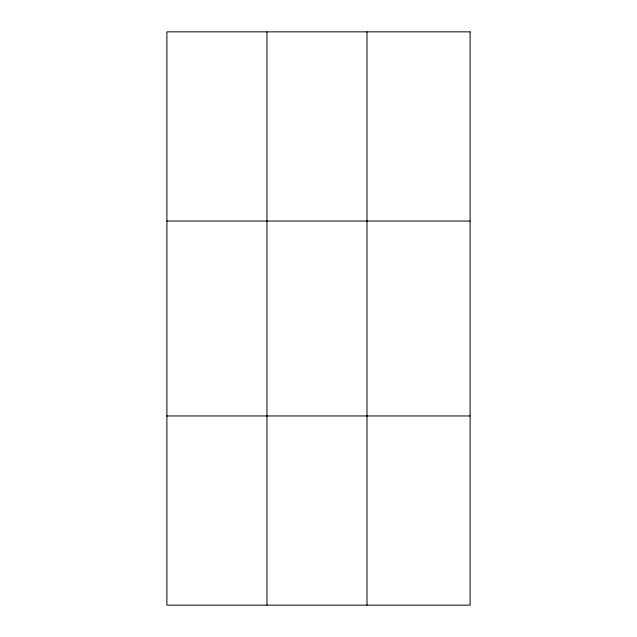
<?xml version="1.0" encoding="UTF-8"?>
<svg xmlns="http://www.w3.org/2000/svg" width="637" height="637" viewBox="0 0 637 637"><rect width="100%" height="100%" fill="white"/><g stroke="black" fill="none" stroke-linecap="round" stroke-linejoin="round"><path stroke-width="0.96" d="M266.959 605.15L266.959 31.85M367.008 605.15L367.008 31.85M166.902 221.039L470.098 221.039M166.902 415.961L470.098 415.961M470.098 31.85L470.098 605.15L166.902 605.15L166.902 31.85L470.098 31.85"/></g></svg>
